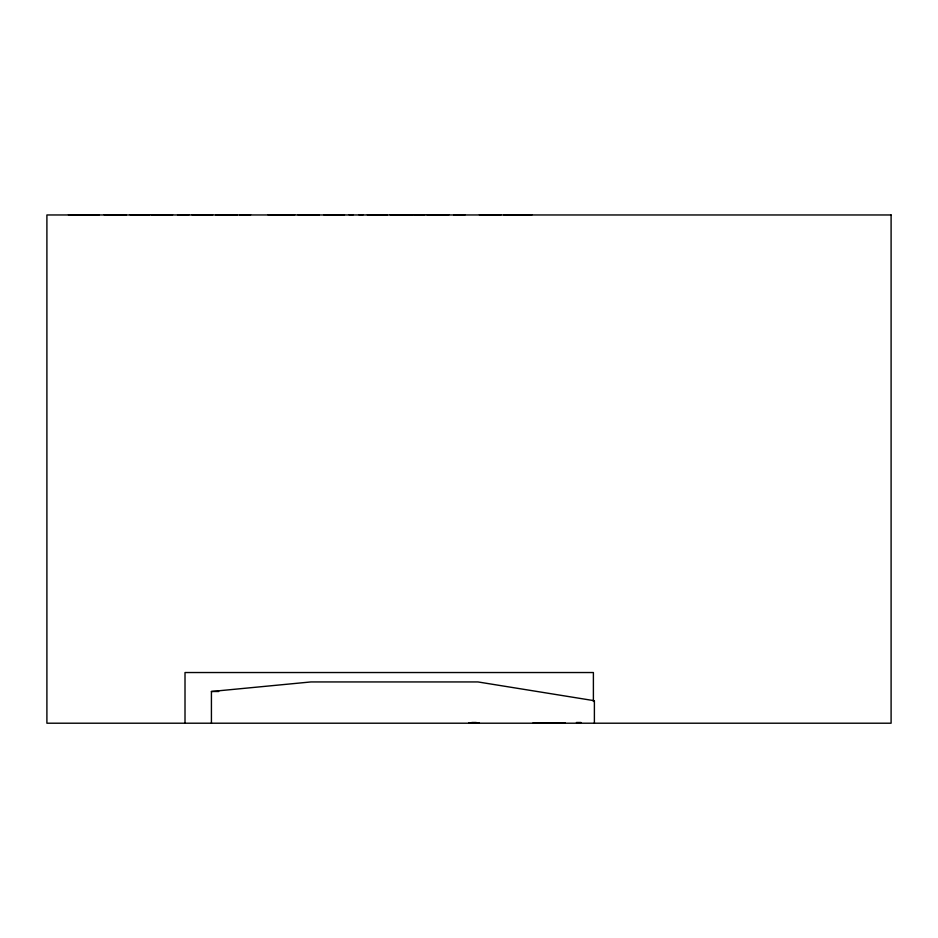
<?xml version="1.0" encoding="UTF-8"?>
<svg xmlns="http://www.w3.org/2000/svg" width="938" height="938" viewBox="0 0 938 938"><rect width="100%" height="100%" fill="white"/><g stroke="black" fill="none" stroke-linecap="round" stroke-linejoin="round"><path stroke-width="1.41" d="M211.425 723.21L211.425 691.494L310.959 681.938L477.946 681.938L594.387 700.721L594.387 723.21M68.439 214.79L99.205 214.79M104.2 214.79L126.337 214.79M130.101 214.79L149.494 214.79M151.241 214.79L172.615 214.79M177.552 214.79L188.937 214.79M192.044 214.79L212.645 214.79M215.634 214.79L237.443 214.79M239.741 214.79L250.622 214.79M268.034 214.79L294.696 214.79M297.991 214.79L319.354 214.79M323.88 214.79L344.481 214.79M349.182 214.79L353.122 214.79M359.019 214.79L363.018 214.79M367.368 214.79L387.394 214.79M390.243 214.79L412.368 214.79M413.834 214.79L424.715 214.79M427.06 214.79L448.868 214.79M453.652 214.79L465.037 214.79M479.388 214.79L501.021 214.79M503.788 214.79L531.975 214.79M211.425 691.494L218.706 691.494M468.906 722.764L479.084 722.764M533.101 722.764L565.321 722.764M593.391 701.495L593.391 672.534L185.009 672.534L185.009 723.21M580.997 722.495L576.424 722.495M476.316 722.495L471.744 722.495M891.1 214.966L46.9 214.966L46.9 723.21L891.1 723.21L891.1 214.966"/></g></svg>
